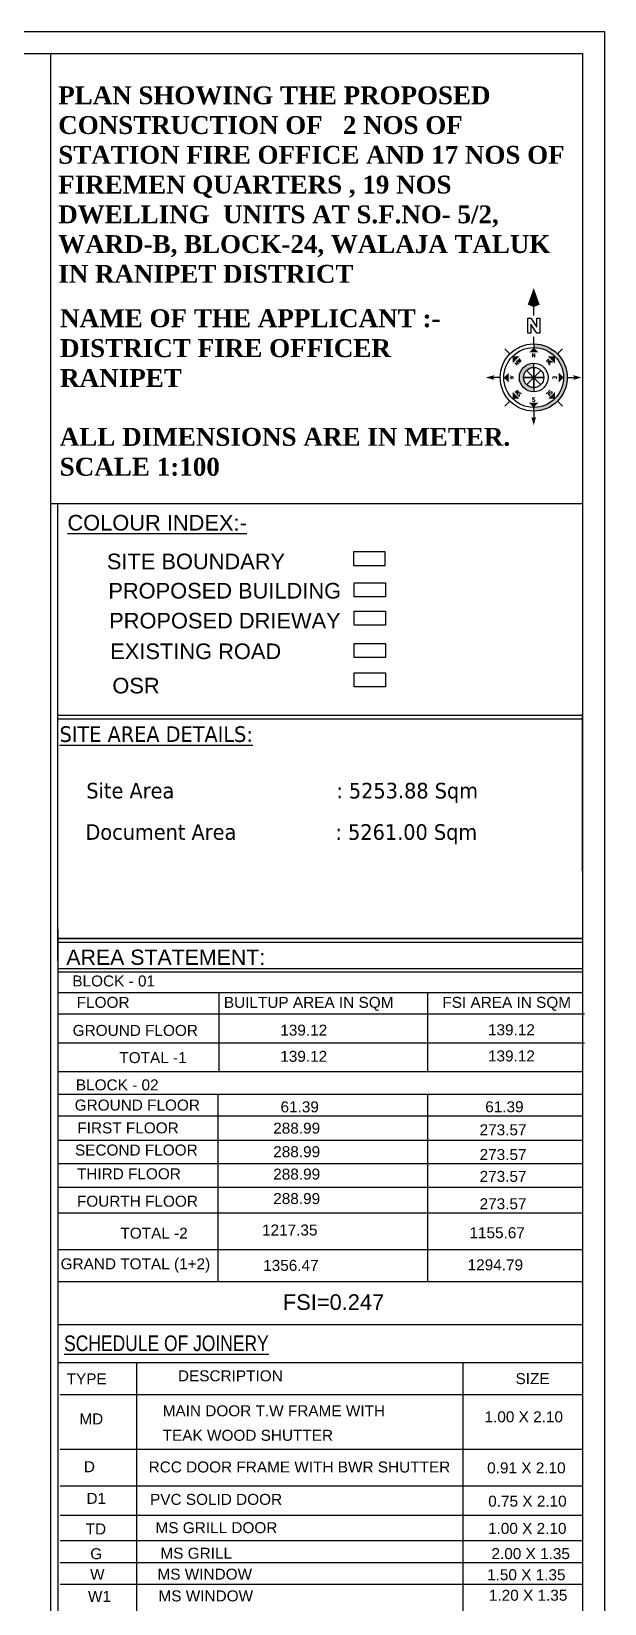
# Model space of a CAD drawing. Header units: metres. Extents: x 10 to 343, y 349 to 530.
# Drawn here: x 303.5 to 342.5, y 422.8 to 529.8 of the extents above; entities that cross this region are included whole.
import ezdxf
from ezdxf.enums import TextEntityAlignment as Align

# ---------------------------------------------------------------- set-up
doc = ezdxf.new("R2010")
doc.units = ezdxf.units.M
doc.styles.add('m', font='micross.ttf', dxfattribs={"width": 0.9, "height": 350})
doc.styles.add('ROMANS', font='romans.shx', dxfattribs={"width": 0.8})
doc.styles.add('style10', font='micross.ttf', dxfattribs={"width": 0.8, "height": 150})
doc.styles.add('style2', font='arialbd.ttf')

# ---------------------------------------------------------------- blocks, each defined once
blk = doc.blocks.new('Anno_North_J_Metric')
at = {"linetype": 'ByBlock', "lineweight": -2}
h = blk.add_hatch(color=0, dxfattribs=at)
h.paths.add_polyline_path([(-4.17, 0), (-4.68, 0, 1), (4.68, 0), (4.17, 0, -1)])
h.paths.add_polyline_path([(1.41, 0), (2, 0, 1), (-2, 0), (-1.41, 0, -1)])
at = {"color": 0, "linetype": 'ByBlock', "lineweight": -2}
for p, q in [((0, 4.68), (0, 5.67)), ((-3.31, 3.31), (-4.01, 4.01)), ((3.31, 3.31), (4.01, 4.01)), ((-4.68, 0), (-5.67, 0)), ((-4.68, 0), (-4.17, 0)), ((-1.41, 0), (-2, 0)), ((-1.41, 0), (1.41, 0)), ((1.41, 0), (-1.41, 0)), ((-1, 1), (1, -1)), ((-1, -1), (1, 1)), ((1, -1), (-1, 1)), ((1, 1), (-1, -1)), ((0, 1.41), (0, -1.41)), ((0, -1.41), (0, 1.41)), ((1.41, 0), (2, 0)), ((4.68, 0), (4.17, 0)), ((4.68, 0), (5.67, 0)), ((6.17, 0.4), (6.17, 0.82)), ((6.17, 0.82), (8.27, 0.82)), ((7.43, 0.4), (6.17, 0.4)), ((6.17, -0.44), (7.43, 0.4)), ((8.27, 0.4), (7.01, -0.44)), ((8.27, 0.82), (8.27, 0.4)), ((8.67, 0), (9.83, 0)), ((6.17, -0.86), (6.17, -0.44)), ((8.27, -0.86), (6.17, -0.86)), ((7.01, -0.44), (8.27, -0.44)), ((8.27, -0.44), (8.27, -0.86)), ((-3.31, -3.31), (-4.01, -4.01)), ((3.31, -3.31), (4.01, -4.01)), ((0, -4.68), (0, -5.67))]:
    blk.add_line(p, q, dxfattribs=at)
for radius in [4.68, 4.17, 2, 1.41]:
    blk.add_circle((0, 0), radius, dxfattribs=at)
for points in [[(-0.33, 5.5), (0, 5.67), (0, 6.67)], [(0, 6.67), (0.33, 5.5), (0, 5.67)], [(-2.95, 2.95), (-2, 2.95), (-2.95, 2)], [(0, 4.17), (0.67, 3.5), (-0.67, 3.5)], [(2.95, 2.95), (2.95, 2), (2, 2.95)], [(-6.67, 0), (-5.5, 0.33), (-5.67, 0)], [(-5.5, -0.33), (-5.67, 0), (-6.67, 0)], [(-4.17, 0), (-3.5, 0.67), (-3.5, -0.67)], [(4.17, 0), (3.5, -0.67), (3.5, 0.67)], [(12.5, 0), (10.17, 0.83), (9.83, 0)], [(9.83, 0), (10.17, -0.83), (12.5, 0)], [(-2.95, -2.95), (-2.95, -2), (-2, -2.95)], [(2.95, -2.95), (2, -2.95), (2.95, -2)], [(0, -4.17), (-0.67, -3.5), (0.67, -3.5)], [(0, -6.67), (-0.33, -5.5), (0, -5.67)], [(0.33, -5.5), (0, -5.67), (0, -6.67)]]:
    blk.add_solid(points, dxfattribs=at)
at = {"color": 0, "linetype": 'ByBlock', "lineweight": -2, "style": 'ROMANS'}
for s, rotation, p in [('SW', 45, (-2, 2)), ('NW', 315, (2, 2)), ('S', 270, (-3.33, 0)), ('N', 270, (2.83, 0)), ('SE', 135, (-2, -2)), ('NE', 225, (2, -2)), ('E', 180, (0, -2.67))]:
    blk.add_text(s, height=0.5, rotation=rotation, dxfattribs=at).set_placement(p, align=Align.CENTER)
blk.add_text('W', height=0.5, dxfattribs=at).set_placement((0, 2.83), align=Align.CENTER)

msp = doc.modelspace()

# ---------------------------------------------------------------- linework, layer by layer
for p, q in [((304.814, 528.3263), (304.814, 350.4963)), ((304.814, 497.6835), (341.018, 497.6835)), ((305.3148, 468.7039), (305.3148, 350.4963)), ((305.3148, 468.0815), (341.018, 468.0815)), ((305.3148, 467.824), (341.018, 467.824)), ((305.3148, 467.824), (341.018, 467.824)), ((305.3148, 466.0386), (341.018, 466.0386)), ((305.3148, 465.8034), (341.018, 465.8034))]:
    msp.add_line(p, q)
at = {"ltscale": 0.5}
for p, q in [((305.3148, 487.5145), (305.3148, 497.6835)), ((305.3148, 483.2875), (305.3148, 487.5145)), ((305.3148, 483.2875), (341.018, 483.2875)), ((305.3148, 439.2143), (341.018, 439.2143)), ((310.6659, 439.2143), (310.6659, 413.1243)), ((332.8681, 439.2143), (332.8681, 413.1243)), ((305.4524, 437.0485), (341.018, 437.0485)), ((305.4524, 433.3173), (341.018, 433.3173)), ((305.4524, 430.8311), (341.018, 430.8311)), ((305.4524, 428.8255), (341.018, 428.8255)), ((305.4524, 427.0962), (341.018, 427.0962)), ((305.4524, 425.6028), (341.018, 425.6028)), ((305.4524, 424.137), (341.018, 424.137))]:
    msp.add_line(p, q, dxfattribs=at)
at = {"linetype": 'Continuous', "ltscale": 25}
for p, q in [((305.3148, 466.5725), (305.3148, 483.3624)), ((341.0149, 472.6947), (341.0149, 483.3624)), ((305.3148, 464.4142), (341.018, 464.4142)), ((316.2836, 459.0535), (316.2836, 464.4142)), ((330.4883, 459.0312), (330.4883, 464.392)), ((305.3148, 462.9583), (341.1524, 462.9583)), ((305.3148, 460.9854), (341.1524, 460.9854)), ((305.3148, 459.0312), (341.018, 459.0312)), ((305.3148, 457.4786), (341.018, 457.4786)), ((316.2141, 444.7284), (316.2141, 457.4786)), ((330.4883, 444.7284), (330.4883, 457.4786)), ((305.3148, 456.0071), (341.018, 456.0071)), ((305.3148, 454.3627), (341.018, 454.3627)), ((305.3148, 452.771), (341.018, 452.771)), ((305.3148, 451.1563), (341.018, 451.1563)), ((305.3148, 449.4097), (341.018, 449.4097)), ((305.3148, 446.9231), (341.018, 446.9231)), ((305.3148, 444.7284), (341.018, 444.7284)), ((305.3148, 441.8063), (341.018, 441.8063))]:
    msp.add_line(p, q, dxfattribs=at)
for points in [[(125.6102, 348.9963), (125.6102, 529.8263), (342.518, 529.8263), (342.518, 348.9963)], [(127.1102, 350.4963), (127.1102, 528.3263), (341.018, 528.3263), (341.018, 350.4963)]]:
    msp.add_lwpolyline(points, close=True)
at = {"ltscale": 0.5}
for points in [[(325.4474, 494.4209), (327.5724, 494.4209), (327.5724, 493.4584), (325.4474, 493.4584)], [(325.4722, 492.2985), (327.5971, 492.2985), (327.5971, 491.336), (325.4722, 491.336)], [(325.4722, 490.3735), (327.5971, 490.3735), (327.5971, 489.411), (325.4722, 489.411)], [(325.4722, 488.1736), (327.5971, 488.1736), (327.5971, 487.2111), (325.4722, 487.2111)], [(325.4722, 486.1745), (327.5971, 486.1745), (327.5971, 485.2121), (325.4722, 485.2121)]]:
    msp.add_lwpolyline(points, close=True, dxfattribs=at)
msp.add_lwpolyline([(305.3148, 483.03), (341.018, 483.03)], dxfattribs=at)
at = {"lineweight": 25}
msp.add_lwpolyline([(341.018, 468.0815), (305.3148, 468.0815)], dxfattribs=at)

# ---------------------------------------------------------------- block references
at = {"xscale": 0.4878600232579564, "yscale": 0.4878600232579564, "zscale": 0.4878600232579564, "rotation": 89.99999999999999}
msp.add_blockref('Anno_North_J_Metric', (337.6956, 506.2685), dxfattribs=at)

# ---------------------------------------------------------------- texts
at = {"style": 'm'}
for s, height, p in [('%%UCOLOUR INDEX:-', 1.063125, (305.9576, 495.8539)), ('SITE BOUNDARY', 1.063125, (308.6415, 493.217)), ('PROPOSED BUILDING', 1.063125, (308.743, 491.2243)), ('PROPOSED DRIEWAY', 1.063125, (308.7978, 489.1871)), ('EXISTING ROAD', 1.063125, (308.8726, 487.1015)), ('OSR', 1.06312, (309.0163, 484.7645)), ('AREA STATEMENT:', 1.037971, (305.8831, 466.2887)), ('BLOCK - 01', 0.74734, (306.2914, 464.8179)), ('FLOOR', 0.74734, (306.5904, 463.3606)), ('BUILTUP AREA IN SQM', 0.747339, (316.6073, 463.3606)), ('FSI AREA IN SQM', 0.747339, (331.4787, 463.3606)), ('GROUND FLOOR', 0.747339, (306.3147, 461.4513)), ('139.12', 0.74734, (320.4466, 461.4686)), ('139.12', 0.74734, (334.5832, 461.4946)), ('TOTAL -1', 0.74734, (309.4941, 459.5998)), ('139.12', 0.74734, (320.4466, 459.6873)), ('139.12', 0.74734, (334.5832, 459.7134)), ('BLOCK - 02', 0.74734, (306.534, 457.7435)), ('GROUND FLOOR', 0.747339, (306.4519, 456.3684)), ('61.39', 0.74734, (320.4615, 456.2477)), ('61.39', 0.74734, (334.3946, 456.2524)), ('FIRST FLOOR', 0.747339, (306.6314, 454.8157)), ('288.99', 0.74734, (319.9659, 454.7971)), ('273.57', 0.74734, (334.0131, 454.6868)), ('SECOND FLOOR', 0.747339, (306.4712, 453.3092)), ('288.99', 0.74734, (319.9659, 453.1954)), ('273.57', 0.74734, (334.0131, 453.0029)), ('THIRD FLOOR', 0.747339, (306.6039, 451.6914)), ('288.99', 0.74734, (319.9659, 451.6716)), ('273.57', 0.74734, (334.0131, 451.5172)), ('FOURTH FLOOR', 0.747339, (306.6039, 449.8265)), ('288.99', 0.74734, (319.9659, 450.0059)), ('273.57', 0.74734, (334.0131, 449.6522)), ('TOTAL -2', 0.74734, (309.5663, 447.6495)), ('1217.35', 0.74734, (319.2021, 447.8646)), ('1155.67', 0.74734, (333.3208, 447.6804)), ('GRAND TOTAL (1+2)', 0.747339, (305.4955, 445.5626)), ('1356.47', 0.74734, (319.281, 445.4559)), ('1294.79', 0.74734, (333.1986, 445.4925)), ('FSI=0.247', 1.06312, (320.6248, 442.7998)), ('TYPE', 0.74734, (305.9041, 437.7321)), ('DESCRIPTION', 0.747339, (313.4797, 437.939)), ('SIZE', 0.74734, (336.4577, 437.7519)), ('MD', 0.74734, (306.7705, 435.0065)), ('MAIN DOOR T.W FRAME WITH ', 0.747339, (312.4412, 435.5589)), ('1.00 X 2.10', 0.747339, (334.3491, 435.1502)), ('TEAK WOOD SHUTTER', 0.747339, (312.4412, 433.8897)), ('D', 0.7473, (307.0786, 431.753)), ('RCC DOOR FRAME WITH BWR SHUTTER', 0.747339, (311.4863, 431.7334)), (' 0.91 X 2.10', 0.747339, (334.2369, 431.6747)), ('D1', 0.74734, (307.2553, 429.5984)), ('PVC SOLID DOOR', 0.747339, (311.5818, 429.5285)), (' 0.75 X 2.10', 0.747339, (334.3087, 429.407)), ('TD', 0.74734, (307.1997, 427.5157)), ('MS GRILL DOOR', 0.747339, (311.9535, 427.6027)), (' 1.00 X 2.10', 0.747339, (334.2962, 427.5515)), ('G', 0.7473, (307.5131, 425.8286)), ('MS GRILL', 0.74734, (312.2887, 425.8657)), (' 2.00 X 1.35', 0.747339, (334.5307, 425.8371)), ('W', 0.7473, (307.5012, 424.426)), ('MS WINDOW  ', 0.747339, (312.0897, 424.4382)), ('1.50 X 1.35', 0.747339, (334.5209, 424.3996)), ('W1', 0.74734, (307.3531, 422.927)), ('MS WINDOW  ', 0.747339, (312.1568, 422.9589)), ('1.20 X 1.35', 0.747339, (334.6468, 423.0039))]:
    msp.add_text(s, height=height, dxfattribs=at).set_placement(p)
at = {"style": 'm', "width": 0.8}
msp.add_text('%%USCHEDULE OF JOINERY', height=1.063125, dxfattribs=at).set_placement((305.7304, 439.9981))
at = {"attachment_point": 1}
for s, insert, char_height, width, style in [('{\\fTimes New Roman|b1|i0|c186|p18;\\W1;PLAN SHOWING THE PROPOSED CONSTRUCTION OF\\fTimes New Roman|b1|i0|c0|p18;   2 NOS OF STATION FIRE OFFICE AND 17 NOS OF FIREMEN QUARTERS , 19 NOS DWELLING  UNITS AT S.F.NO- 5/2, WARD-B, BLOCK-24, WALAJA TALUK IN RANIPET DISTRICT}', (305.3343, 526.086), 1.215, 35.51152, 'style10'), ('{\\fTimes New Roman|b1|i0|c0|p18;NAME OF THE APPLICANT :-\\PDISTRICT FIRE OFFICER\\PRANIPET}', (305.4527, 510.9131), 1.22, 29.529259, 'style2'), ('{\\fTimes New Roman|b1|i0|c0|p18;ALL DIMENSIONS ARE IN METER. \\PSCALE 1:100}', (305.429, 502.8386), 1.22, 32.846447, 'style2'), ('{\\fVerdana|b0|i0|c0|p34;\\LSITE AREA DETAILS:}', (305.4216, 482.526), 1.063125, 33.687744, 'm'), ('{\\fVerdana|b0|i0|c0|p34;Site Area                ^I^I: 5253.88 Sqm}', (307.2455, 478.6783), 1.063125, 31.536442, 'm'), ('{\\fVerdana|b0|i0|c0|p34;Document Area                ^I: 5261.00 Sqm}', (307.1888, 475.8615), 1.063125, 31.536442, 'm')]:
    msp.add_mtext(s, dxfattribs=dict(at, insert=insert, char_height=char_height, width=width, style=style))

doc.saveas('drawing.dxf')
